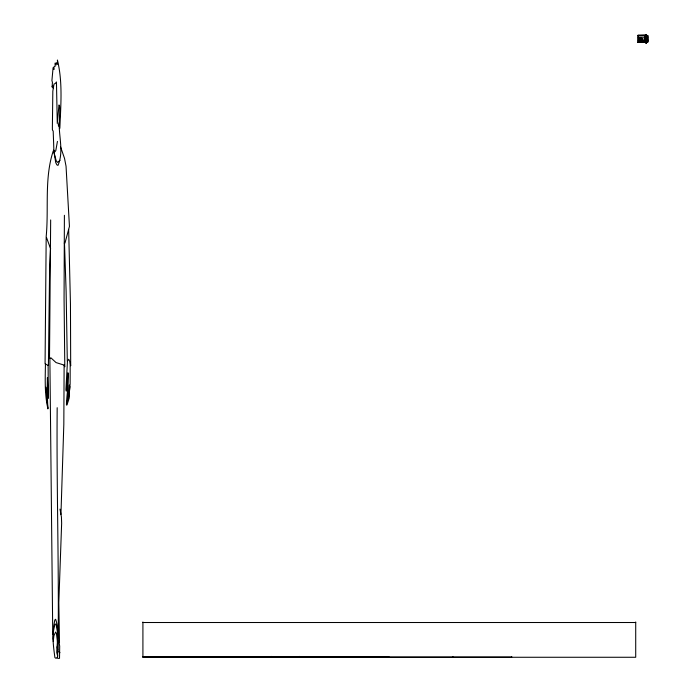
<?xml version="1.0" encoding="UTF-8"?>
<svg xmlns="http://www.w3.org/2000/svg" width="693" height="693" viewBox="0 0 693 693"><rect width="100%" height="100%" fill="white"/><g stroke="black" fill="none" stroke-linecap="round" stroke-linejoin="round"><path stroke-width="1.04" d="M64.397 215.298L64.068 298.64L64.804 366.779L64.12 365.107L56.029 362.569L50.858 357.787L49.498 358.627L50.667 219.95M64.475 243.078L66.121 291.251L67.308 361.278L68.763 359.251L70.201 362.612L70.123 383.87L68.642 400.017L66.866 405.102L69.309 384.979M53.075 639.241L53.543 627.13L54.79 620.079L55.622 619.273C59.451 629.755 57.086 641.562 56.731 652.468L57.692 656.141L57.198 657.614L56.09 658.35L54.903 657.614C53.474 646.656 51.577 634.996 55.033 624.228L56.055 624.09L57.45 632.181L57.692 656.141M69.872 386.564L68.737 399.038M58.255 124.272C59.217 133.55 60.23 106.427 59.416 105.431L58.974 104.946L57.285 123.51L56.454 81.93L55.293 83.524L54.002 84.018L52.824 91.129L52.373 127.858L52.417 129.92L53.188 131.107L53.647 143.512L53.846 150.182L53.188 151.126C44.205 178.586 48.874 208.186 46.188 236.495L45.071 363.808L48.397 365.549L49.662 266.58L50.511 248.718M45.452 363.912C45.192 378.595 44.56 393.884 47.782 408.116M60.949 514.379L63.825 424.333L64.12 365.107M644.854 41.875L644.819 42.342L644.724 37.95M644.958 35.837C645.053 35.014 645.495 42.559 645.521 41.875M645.296 35.837C645.763 35.352 644.897 41.944 646.448 42.377M645.183 41.875L645.157 42.342L644.655 35.369M645.633 35.837C645.72 35.014 646.171 42.559 646.188 41.875M645.859 41.875L645.824 42.342L646.526 41.875M645.971 35.837L645.997 35.369L646.482 42.23M646.3 35.837C646.396 35.014 646.829 42.559 646.864 41.875M646.638 35.837C646.734 35.014 647.167 42.559 647.201 41.875M646.976 35.837C647.08 35.889 647.747 46.327 647.6 39.458M647.305 35.837L647.34 35.369L647.392 36.608M58.264 640.401L58.931 641.12L59.685 646.179L59.52 658.35L57.857 658.35L57.198 657.614M67.481 361.036L65.939 389.527L66.104 390.921L66.675 390.982L67.992 372.791C69.144 383.532 66.623 394.204 66.459 404.816L66.745 403.932M53.733 150.346L55.761 162.682L56.895 164.856L57.961 165.402C63.86 152.148 58.836 136.686 59.191 122.687M53.222 641.432L53.915 635.698L55.622 632.042L56.488 633.48L57.493 642.342M57.441 141.398L55.787 150.641L54.834 151.845L53.846 150.182M59.849 128.326C60.741 105.631 62.881 82.354 57.415 60.031L57.571 64.362L56.202 62.578L56.168 64.917L55.059 63.132L55.111 66.363L54.019 66.701L53.941 69.482L53.084 67.697L51.923 80.509L52.443 82.51L52.07 87.075L52.677 85.629L53.058 87.994M53.136 633.523L52.746 634.303L49.87 358.394M639.804 38.825L640.219 40.142M640.055 38.392L641.397 38.098L641.822 39.414M641.458 40.237L642.099 39.12L641.458 38.002L640.167 38.002L639.518 39.12L640.167 40.237M60.031 160.291L57.536 162.405L56.185 160.715L53.95 152.417M57.805 652.018L59.217 651.567L59.927 652.728M645.824 34.711L646.448 34.711M645.824 35.1L646.448 35.022M638.279 35.378L644.585 35.308M646.448 35.404L645.824 35.369L646.448 35.516M638.279 35.56L644.585 35.438M644.585 35.629L638.279 35.698L644.585 35.767M645.824 35.707L646.448 35.707M644.698 36.071L647.929 36.071M645.824 36.357L646.448 36.357M645.824 36.59L646.448 36.59M644.698 36.989L647.929 36.989M645.824 37.041L646.448 37.041M645.824 37.188L646.448 37.188M644.698 37.656L647.929 37.656M638.279 37.846L644.585 37.812M644.698 38.41L647.929 38.41M645.824 39.163L646.448 39.129M644.698 39.189L647.929 39.189M644.698 39.951L647.929 39.951M645.824 40.376L646.448 40.376M645.824 40.515L646.448 40.515M644.698 40.636L647.929 40.636M645.824 40.991L646.448 40.991M645.824 41.208L646.448 41.208M644.698 41.615L647.929 41.615M638.279 41.97L644.585 42.039M645.824 42.048L646.448 41.97M638.279 42.152L644.585 42.1M638.279 42.29L644.585 42.29L638.279 42.481M645.824 42.723L646.448 42.654M645.824 43.027L646.448 43.027M142.914 622.513L635.715 622.513M142.914 656.635L388.894 656.635M142.914 656.747L325.121 656.747M142.914 657.085L511.737 657.085L511.737 656.557M64.25 243.035L64.951 243.104L69.447 226.42L66.043 166.251L64.527 158.402L60.577 146.925M639.968 38.34L641.9 39.458M639.717 38.782L641.649 39.899M50.65 248.882L46.466 237.404M58.931 641.12L59.494 642.541L58.81 602.589L61.642 523.276L61.417 516.935L59.988 509.095M57.121 646.768L57.788 650.684L58.039 649.887C59.217 569.17 56.436 488.435 57.181 407.709M70.201 362.612L70.686 365.765L70.452 304.01L68.659 229.366M48.138 365.324L48.276 398.302L47.427 377.676L47.133 391.008L47.878 408.896L45.998 387.196M647.409 37.95L647.392 35.638M647.929 35.551L647.929 42.186M647.392 41.216L647.392 42.152M646.448 43.079L646.448 34.65L645.824 34.693L645.824 43.079M644.923 35.213L644.923 42.524M644.585 42.524L644.585 35.213L638.279 35.23L638.279 42.524M637.95 35.213L637.95 42.524M635.715 621.976L635.715 657.267L142.914 657.267L142.914 621.976M452.85 656.643L452.85 657.085M325.121 656.505L325.121 657.085M299.437 656.401L299.437 657.085M271.214 656.401L271.214 657.267M639.968 39.492A0.892 0.892 0 0 1 640.583 38.158A0.892 0.892 0 0 1 641.623 39.198A0.892 0.892 0 0 1 640.297 39.822M639.63 38.262L639.63 39.977L640.358 40.515L641.995 39.977L641.995 38.262L641.259 37.725L639.63 38.262M640.938 38.366L640.228 39.605L640.678 39.873L641.397 38.635L640.938 38.366M644.585 40.185L638.279 40.185L644.585 40.194"/></g></svg>
